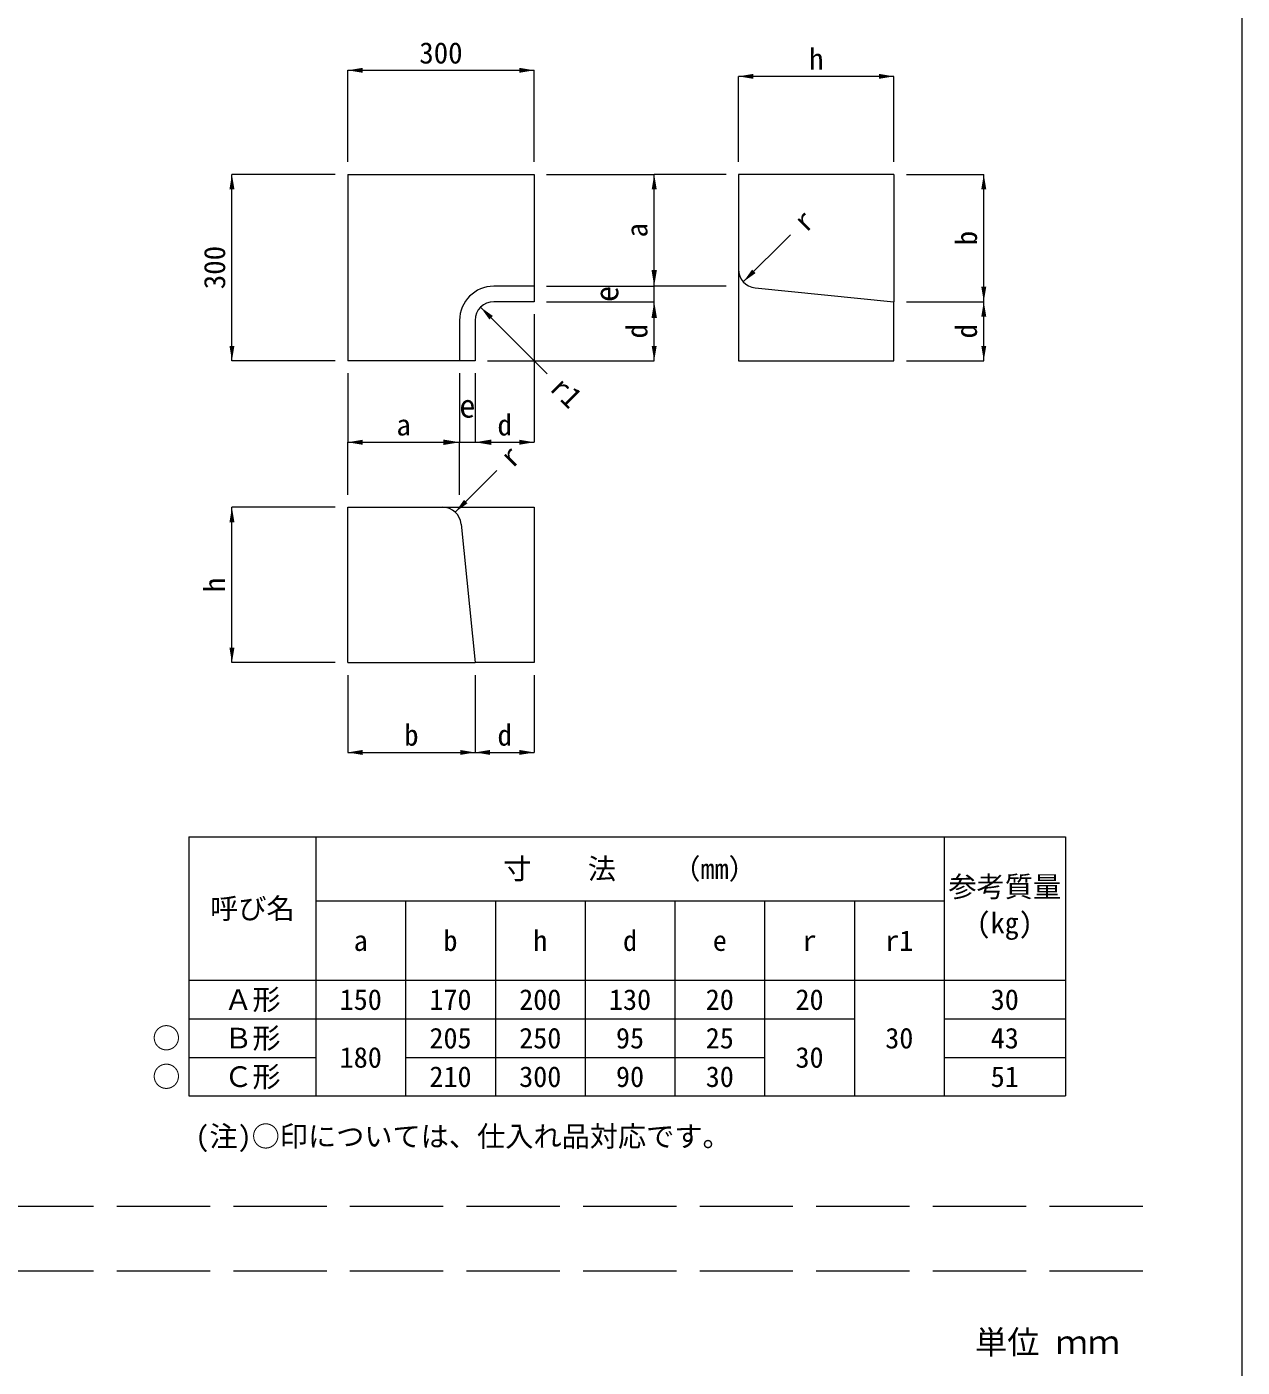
# Model space of a CAD drawing. Units: millimetres at full size. Extents: x 10998 to 40298, y -6982 to 1118.
# Drawn here: x 25623 to 27578, y -4711 to -2554 of the extents above; entities that cross this region are included whole.
import ezdxf
from ezdxf.enums import TextEntityAlignment as Align

# ---------------------------------------------------------------- set-up
doc = ezdxf.new("R2010")
doc.units = ezdxf.units.MM
doc.header["$LTSCALE"] = 25
doc.linetypes.add('DASHED', pattern=[7.5, 6, -1.5])
for name, color, linetype, lineweight in [('0_2', 7, 'Continuous', 20), ('寸法線', 7, 'Continuous', 9), ('本体', 2, 'Continuous', 20), ('枠', 5, 'Continuous', 5)]:
    doc.layers.add(name, color=color, linetype=linetype, lineweight=lineweight)
doc.styles.add('ＭＳ ゴシック', font='')
doc.styles.get('ＭＳ ゴシック').set_extended_font_data('MS Gothic')

# ---------------------------------------------------------------- blocks, each defined once
blk = doc.blocks.new('filled_arrow')
at = {"color": 0, "linetype": 'Continuous', "lineweight": -2}
blk.add_solid([(7.5, 1.25), (0, 0), (7.5, -1.25)], dxfattribs=at)

msp = doc.modelspace()

# ---------------------------------------------------------------- linework, layer by layer
at = {"layer": '0_2'}
for p, q in [((25884.05, -3856.97), (27293.69, -3856.97)), ((25884.05, -3856.97), (25884.05, -4274.12)), ((26088.2, -3856.97), (26088.2, -4274.12)), ((27098.78, -3856.97), (27098.78, -4274.12)), ((27293.69, -3856.97), (27293.69, -4274.12)), ((26088.2, -3960.23), (27098.78, -3960.23)), ((26232.57, -3960.23), (26232.57, -4274.12)), ((26376.93, -3960.23), (26376.93, -4274.12)), ((26521.3, -3960.23), (26521.3, -4274.12)), ((26665.67, -3960.23), (26665.67, -4274.12)), ((26810.04, -3960.23), (26810.04, -4274.12)), ((26954.41, -3960.23), (26954.41, -4274.12)), ((25884.05, -4088), (27293.69, -4088)), ((25884.05, -4150.04), (26954.41, -4150.04)), ((27098.78, -4150.04), (27293.69, -4150.04)), ((25884.05, -4212.08), (26088.2, -4212.08)), ((26232.57, -4212.08), (26810.04, -4212.08)), ((27098.78, -4212.08), (27293.69, -4212.08)), ((25884.05, -4274.12), (27293.69, -4274.12))]:
    msp.add_line(p, q, dxfattribs=at)
at = {"layer": '0_2', "linetype": 'DASHED', "lineweight": 15}
for p, q in [((27418.09, -4452.11), (23878.09, -4452.11)), ((27418.09, -4556.11), (23878.09, -4556.11))]:
    msp.add_line(p, q, dxfattribs=at)
at = {"layer": '寸法線'}
for p, q in [((26139.37, -2623.6), (26439.37, -2623.6)), ((26139.37, -2771.03), (26139.37, -2623.6)), ((26439.37, -2771.03), (26439.37, -2623.6)), ((27017.96, -2633.34), (26767.96, -2633.34)), ((26767.96, -2771.03), (26767.96, -2633.34)), ((27017.96, -2771.03), (27017.96, -2633.34)), ((25953.22, -3091.03), (25953.22, -2791.03)), ((26119.37, -2791.03), (25953.22, -2791.03)), ((26459.37, -2791.03), (26632.39, -2791.03)), ((26632.39, -2971.03), (26632.39, -2791.03)), ((26632.39, -2971.03), (26632.39, -2791.03)), ((26747.96, -2791.03), (26632.39, -2791.03)), ((27037.96, -2791.03), (27162.47, -2791.03)), ((27162.47, -2996.03), (27162.47, -2791.03)), ((26775.72, -2964.01), (26851.57, -2888.16)), ((26632.39, -3048.03), (26632.39, -2919.03)), ((26459.37, -2971.03), (26632.39, -2971.03)), ((26479.37, -2971.03), (26632.39, -2971.03)), ((26747.96, -2971.03), (26632.39, -2971.03)), ((26459.37, -2996.03), (26632.39, -2996.03)), ((26479.37, -2996.03), (26632.39, -2996.03)), ((26632.39, -3091.03), (26632.39, -2996.03)), ((27037.96, -2996.03), (27162.47, -2996.03)), ((27037.96, -2996.03), (27162.47, -2996.03)), ((27162.47, -3091.03), (27162.47, -2996.03)), ((26353.16, -3004.82), (26460.14, -3111.79)), ((26439.37, -3016.03), (26439.37, -3222.19)), ((26119.37, -3091.03), (25953.22, -3091.03)), ((26364.37, -3091.03), (26632.39, -3091.03)), ((27037.96, -3091.03), (27162.47, -3091.03)), ((26139.37, -3111.03), (26139.37, -3222.19)), ((26319.37, -3111.03), (26319.37, -3222.19)), ((26344.37, -3111.03), (26344.37, -3222.19)), ((26319.37, -3131.03), (26319.37, -3222.19)), ((26344.37, -3131.03), (26344.37, -3222.19)), ((26139.37, -3222.19), (26319.37, -3222.19)), ((26139.37, -3222.19), (26319.37, -3222.19)), ((26139.37, -3306.82), (26139.37, -3222.19)), ((26267.37, -3222.19), (26396.37, -3222.19)), ((26319.37, -3306.82), (26319.37, -3222.19)), ((26344.37, -3222.19), (26439.37, -3222.19)), ((26312.35, -3334.58), (26379.47, -3267.46)), ((25953.22, -3576.82), (25953.22, -3326.82)), ((26119.37, -3326.82), (25953.22, -3326.82)), ((26119.37, -3576.82), (25953.22, -3576.82)), ((26139.37, -3596.82), (26139.37, -3721.33)), ((26344.37, -3596.82), (26344.37, -3721.33)), ((26344.37, -3596.82), (26344.37, -3721.33)), ((26439.37, -3596.82), (26439.37, -3721.33)), ((26139.37, -3721.33), (26344.37, -3721.33)), ((26344.37, -3721.33), (26439.37, -3721.33))]:
    msp.add_line(p, q, dxfattribs=at)
at = {"layer": '本体'}
for p, q in [((26139.37, -2791.03), (26439.37, -2791.03)), ((26139.37, -2791.03), (26139.37, -3091.03)), ((27017.96, -2791.03), (27017.96, -2996.03)), ((26794.98, -2973.73), (27017.96, -2996.03)), ((26139.37, -3576.82), (26139.37, -3326.82)), ((26139.37, -3326.82), (26292.22, -3326.82)), ((26322.08, -3353.83), (26344.37, -3576.82)), ((26139.37, -3576.82), (26344.37, -3576.82))]:
    msp.add_line(p, q, dxfattribs=at)
at = {"layer": '本体', "lineweight": 9}
for p, q in [((26439.37, -2971.03), (26374.37, -2971.03)), ((26319.37, -3026.03), (26319.37, -3091.03))]:
    msp.add_line(p, q, dxfattribs=at)
at = {"layer": '本体'}
for points in [[(26439.37, -2791.03), (26439.37, -2996.03), (26374.37, -2996.03)], [(27017.96, -2791.03), (26767.96, -2791.03), (26767.96, -2943.88)], [(26767.96, -2943.88), (26767.96, -3091.03), (27017.96, -3091.03), (27017.96, -2996.03)], [(26344.37, -3026.03), (26344.37, -3091.03), (26139.37, -3091.03)], [(26292.22, -3326.82), (26439.37, -3326.82), (26439.37, -3576.82), (26344.37, -3576.82)]]:
    msp.add_lwpolyline(points, dxfattribs=at)
for centre, start, end in [((26797.96, -2943.88), 180, 264.28941), ((26374.37, -3026.03), 90, 180), ((26292.22, -3356.82), 5.71059, 90)]:
    msp.add_arc(centre, 30, start, end, dxfattribs=at)
at = {"layer": '本体', "lineweight": 9}
msp.add_arc((26374.37, -3026.03), 55, 90, 180, dxfattribs=at)
at = {"layer": '枠', "lineweight": 20}
msp.add_line((27578.09, -5981.99), (27578.09, -381.99), dxfattribs=at)

# ---------------------------------------------------------------- block references
at = {"layer": '寸法線'}
for p, xscale, yscale in [((26139.37, -2623.6), 3.2, 3.2), ((26767.96, -2633.34), 3.2, 3.2), ((26139.37, -3222.19), 3.2, 3.2), ((26139.37, -3222.19), 3.2, 3.2), ((26344.37, -3222.19), 3.47, 3.47), ((26344.37, -3222.19), 3.2, 3.2), ((26139.37, -3721.33), 3.2, 3.2), ((26344.37, -3721.33), 3.2, 3.2)]:
    msp.add_blockref('filled_arrow', p, dxfattribs=dict(at, xscale=xscale, yscale=yscale))
for p, xscale, yscale, rotation in [((26439.37, -2623.6), 3.2, 3.2, 180), ((27017.96, -2633.34), 3.2, 3.2, 180), ((25953.22, -2791.03), 3.2, 3.2, 270), ((26632.39, -2791.03), 3.2, 3.2, 270), ((26632.39, -2791.03), 3.2, 3.2, 270), ((27162.47, -2791.03), 3.2, 3.2, 270), ((26632.39, -2971.03), 3.47, 3.47, 90), ((26632.39, -2971.03), 3.2, 3.2, 90), ((26632.39, -2971.03), 3.2, 3.2, 90), ((26775.72, -2964.01), 3.2, 3.2, 45), ((27162.47, -2996.03), 3.2, 3.2, 90), ((26632.39, -2996.03), 3.47, 3.47, 270), ((26632.39, -2996.03), 3.2, 3.2, 270), ((27162.47, -2996.03), 3.2, 3.2, 270), ((26353.16, -3004.82), 3.2, 3.2, 315), ((25953.22, -3091.03), 3.2, 3.2, 90), ((26632.39, -3091.03), 3.2, 3.2, 90), ((27162.47, -3091.03), 3.2, 3.2, 90), ((26319.37, -3222.19), 3.47, 3.47, 180), ((26319.37, -3222.19), 3.2, 3.2, 180), ((26319.37, -3222.19), 3.2, 3.2, 180), ((26439.37, -3222.19), 3.2, 3.2, 180), ((26312.35, -3334.58), 3.2, 3.2, 45), ((25953.22, -3326.82), 3.2, 3.2, 270), ((25953.22, -3576.82), 3.2, 3.2, 90), ((26344.37, -3721.33), 3.2, 3.2, 180), ((26439.37, -3721.33), 3.2, 3.2, 180)]:
    msp.add_blockref('filled_arrow', p, dxfattribs=dict(at, xscale=xscale, yscale=yscale, rotation=rotation))

# ---------------------------------------------------------------- texts
at = {"layer": '0_2', "style": 'ＭＳ ゴシック'}
for s, p in [('寸\u3000\u3000法\u3000\u3000（mm）', (26593.49, -3908.6)), ('呼び名', (25986.12, -3972.48)), ('b', (26304.75, -4024.11)), ('h', (26449.12, -4024.11)), ('d', (26593.49, -4024.11)), ('r1', (27026.59, -4024.11)), ('a', (26160.38, -4024.11)), ('e', (26737.86, -4024.11)), ('r', (26882.22, -4024.11)), ('Ａ形', (25986.12, -4119.02)), ('150', (26160.38, -4119.02)), ('170', (26304.75, -4119.02)), ('200', (26449.12, -4119.02)), ('130', (26593.49, -4119.02)), ('20', (26737.86, -4119.02)), ('20', (26882.22, -4119.02)), ('30', (27196.23, -4119.02)), ('○', (25847.71, -4181.06)), ('Ｂ形', (25986.12, -4181.06)), ('205', (26304.75, -4181.06)), ('250', (26449.12, -4181.06)), ('95', (26593.49, -4181.06)), ('25', (26737.86, -4181.06)), ('30', (27026.59, -4181.06)), ('43', (27196.23, -4181.06)), ('180', (26160.38, -4212.08)), ('30', (26882.22, -4212.08)), ('○', (25847.71, -4243.1)), ('Ｃ形', (25986.12, -4243.1)), ('210', (26304.75, -4243.1)), ('300', (26449.12, -4243.1)), ('90', (26593.49, -4243.1)), ('30', (26737.86, -4243.1)), ('51', (27196.23, -4243.1))]:
    msp.add_text(s, height=33.23, dxfattribs=at).set_placement(p, align=Align.MIDDLE_CENTER)
for s, p in [('参考質量', (27105.58, -3920.66)), ('(kg)', (27150.91, -3978.99))]:
    msp.add_text(s, height=33.23, dxfattribs=at).set_placement(p, align=Align.TOP_LEFT)
for s, height, p in [('(注)○印については、仕入れ品対応です。', 33.23, (25894.35, -4365.68)), ('単位 ｍｍ', 37.98, (27148.47, -4700.79))]:
    msp.add_text(s, height=height, dxfattribs=at).set_placement(p, align=Align.BOTTOM_LEFT)
at = {"layer": '寸法線', "style": 'ＭＳ ゴシック'}
for s, height, p in [('300', 34.18, (26289.37, -2595.6)), ('h', 34.18, (26892.96, -2605.34)), ('e', 37.98, (26331.87, -3163.51)), ('a', 34.18, (26229.37, -3194.19)), ('a', 34.18, (26229.37, -3194.19)), ('d', 34.18, (26391.87, -3194.19)), ('b', 34.18, (26241.87, -3693.33)), ('d', 34.18, (26391.87, -3693.33))]:
    msp.add_text(s, height=height, dxfattribs=at).set_placement(p, align=Align.MIDDLE_CENTER)
for s, rotation, p in [('r', 45, (26852.99, -2861.29)), ('r1', 315, (26487.01, -3113.21)), ('r', 45, (26380.89, -3240.59))]:
    msp.add_text(s, height=34.18, rotation=rotation, dxfattribs=at).set_placement(p, align=Align.TOP_LEFT)
for s, height, p in [('a', 34.18, (26604.39, -2881.03)), ('a', 34.18, (26604.39, -2881.03)), ('b', 34.18, (27134.47, -2893.53)), ('300', 34.18, (25925.22, -2941.03)), ('e', 37.98, (26555.6, -2983.53)), ('d', 34.18, (26604.39, -3043.53)), ('d', 34.18, (27134.47, -3043.53)), ('h', 34.18, (25925.22, -3451.82))]:
    msp.add_text(s, height=height, rotation=90, dxfattribs=at).set_placement(p, align=Align.MIDDLE_CENTER)

doc.saveas('drawing.dxf')
